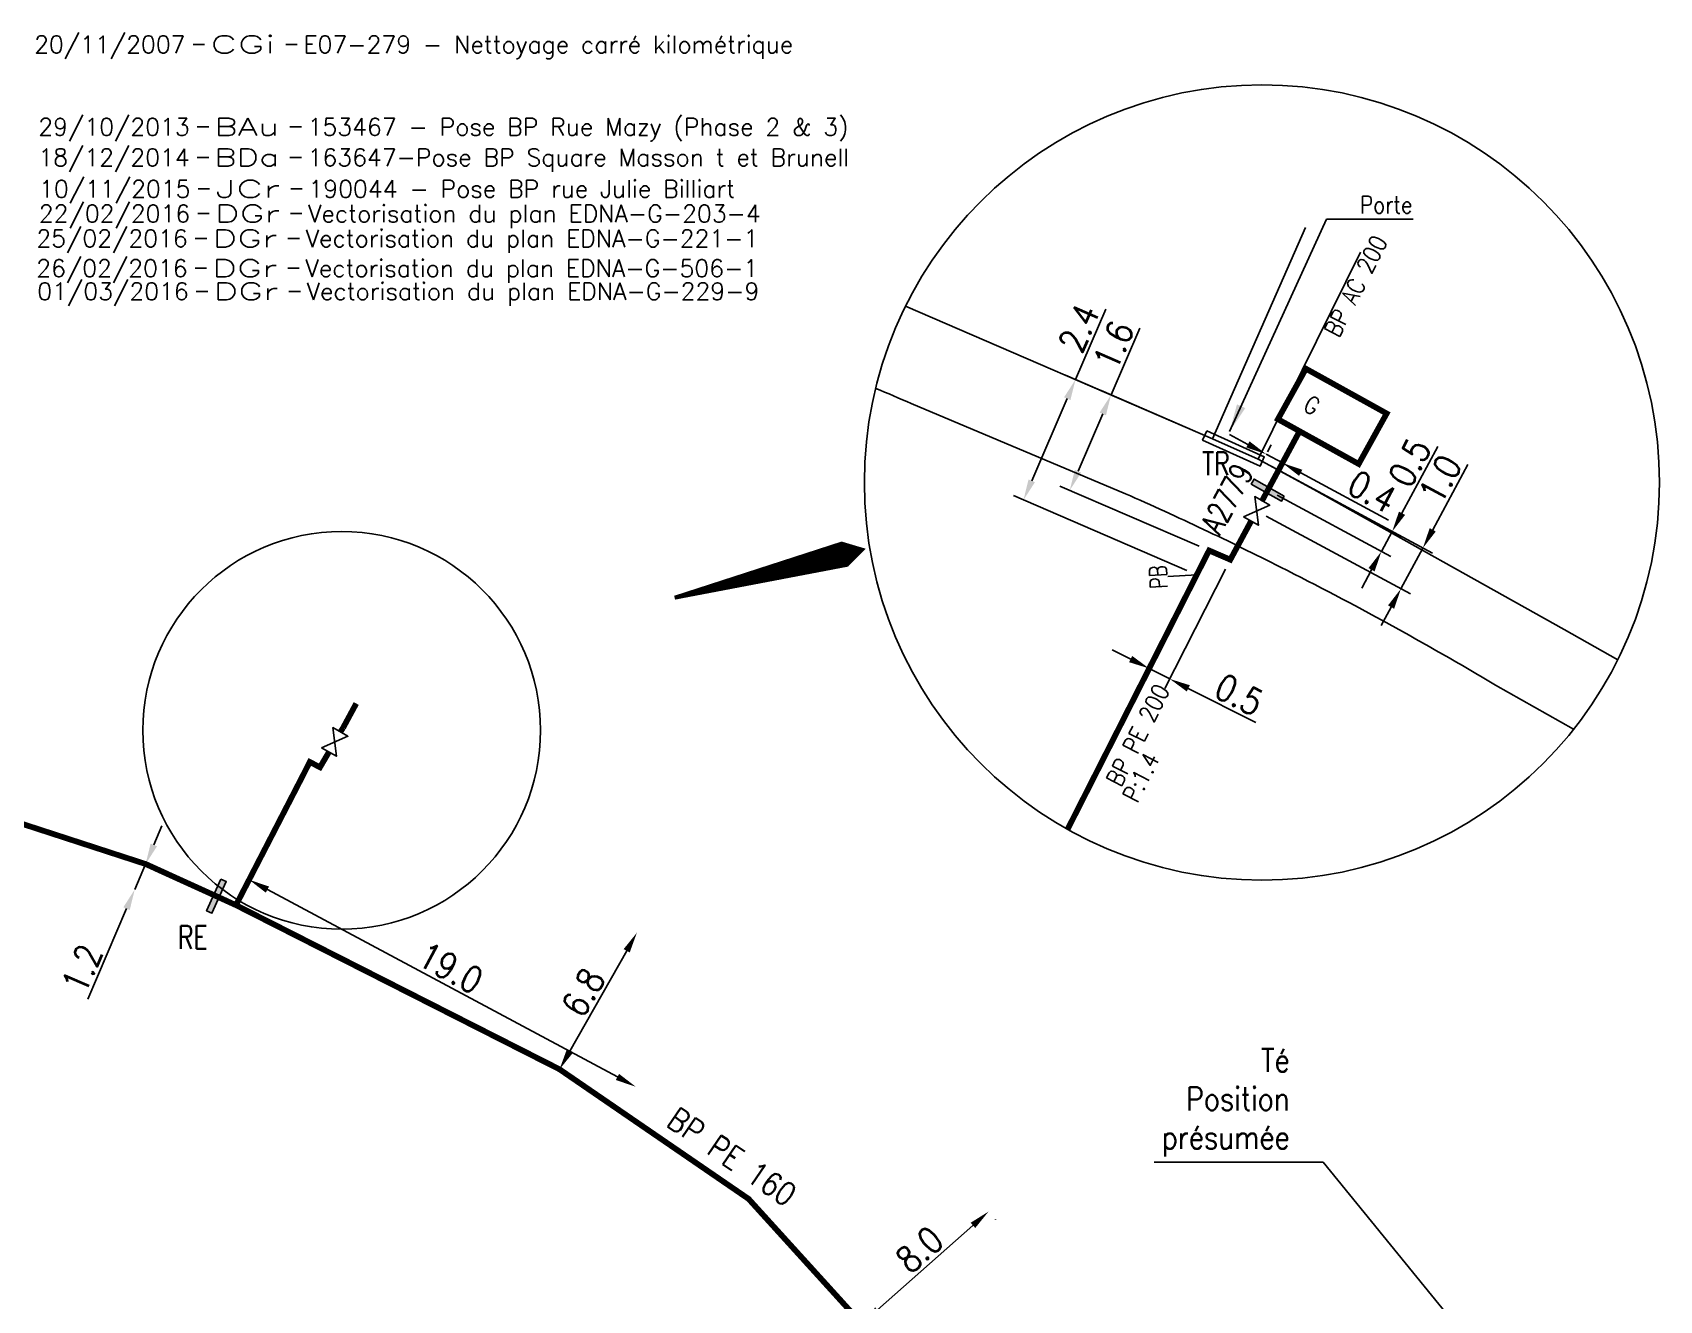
# Model space of a CAD drawing. Header units: millimetres. Extents: x 185000 to 186000, y 127990 to 129010.
# Drawn here: x 185510.7 to 185581.1, y 128184.6 to 128239.5 of the extents above; entities that cross this region are included whole.
import ezdxf
from ezdxf.enums import TextEntityAlignment as Align

# ---------------------------------------------------------------- set-up
doc = ezdxf.new("R2010")
doc.units = ezdxf.units.MM
doc.header["$PDMODE"] = 34
doc.linetypes.add('L_25_AP', pattern=[2000, 1000, 1000])
doc.linetypes.add('L_25_PE', pattern=[2000, 1000, 1000])
doc.layers.get('0').update_dxf_attribs({"linetype": 'CONTINUOUS'})
doc.layers.get('DEFPOINTS').update_dxf_attribs({"linetype": 'CONTINUOUS'})
for name, color, linetype in [('L_150', 1, 'CONTINUOUS'), ('L_300', 7, 'CONTINUOUS'), ('L_340', 7, 'CONTINUOUS'), ('L_900', 7, 'CONTINUOUS')]:
    doc.layers.add(name, color=color, linetype=linetype)
doc.layers.add('L_910', color=7, linetype='CONTINUOUS', plot=False)
doc.styles.add('G_ROMANS', font='ROMANS.SHX', dxfattribs={"width": 0.75})
doc.styles.get("Standard").update_dxf_attribs({"font": 'romans.shx', "width": 0.85})
doc.dimstyles.get("Standard").update_dxf_attribs({"dimtxt": 1.5, "dimasz": 1.2, "dimexe": 0.625, "dimexo": 0.625, "dimgap": 0.25, "dimtad": 1, "dimdec": 1, "dimzin": 0, "dimdsep": 46, "dimtxsty": 'Standard', "dimcen": -0.5, "dimadec": 0, "dimazin": 0, "dimtfac": 1, "dimtdec": 1, "dimtmove": 0, "dimatfit": 3, "dimfxl": 0, "dimtolj": 1, "dimtzin": 0, "dimarcsym": 0})

# ---------------------------------------------------------------- blocks, each defined once
blk = doc.blocks.new('GIS_MODF')
at = {"color": 0, "linetype": 'Continuous', "flags": 128}
for points in [[(-2.257, -0.012), (-1.757, -0.012)], [(1.758, -0.012), (2.258, -0.012)]]:
    blk.add_lwpolyline(points, dxfattribs=at)
at = {"color": 0, "linetype": 'Continuous'}
blk.add_attdef('DATE', text='', height=0.75, dxfattribs=at).set_placement((-2.583, -0.387), align=Align.RIGHT)
at = {"color": 0, "linetype": 'Continuous', "width": 3.590909}
blk.add_attdef('USER', text='', height=0.75, dxfattribs=at).set_placement((-1.516, -0.387), (1.306, -0.387), align=Align.FIT)
at = {"color": 0, "linetype": 'Continuous'}
blk.add_attdef('DESC', (2.528, -0.387), '', height=0.75, dxfattribs=at)
blk = doc.blocks.new('*D191')
at = {"layer": 'DEFPOINTS', "color": 0, "linetype": 'Continuous', "transparency": 16777216}
for p in [(185515.564, 128203.475), (185515.092, 128202.372), (185515.092, 128202.372)]:
    blk.add_point(p, dxfattribs=at)
at = {"layer": 'L_150', "color": 0, "linetype": 'Continuous', "lineweight": -2, "transparency": 16777216}
for p, q in [((185515.918, 128204.302), (185516.272, 128205.13)), ((185515.564, 128203.475), (185515.092, 128202.372)), ((185514.738, 128201.544), (185513.061, 128197.625))]:
    blk.add_line(p, q, dxfattribs=at)
at = {"layer": 'L_150', "color": 0, "linetype": 'Continuous', "transparency": 16777216}
for points in [[(185515.78, 128204.361), (185516.056, 128204.243), (185515.564, 128203.475)], [(185514.6, 128201.603), (185514.876, 128201.485), (185515.092, 128202.372)]]:
    blk.add_solid(points, dxfattribs=at)
at = {"layer": 'L_150', "color": 0, "linetype": 'Continuous', "transparency": 16777216, "insert": (185512.812, 128198.951), "char_height": 1.125, "attachment_point": 5, "rotation": 66.83291}
blk.add_mtext('\\A1;1.2', dxfattribs=at)
blk = doc.blocks.new('*D192')
at = {"layer": 'DEFPOINTS', "color": 0, "linetype": 'Continuous', "transparency": 16777216}
for p in [(185536.846, 128200.5), (185536.846, 128200.5), (185533.495, 128194.583)]:
    blk.add_point(p, dxfattribs=at)
at = {"layer": 'L_150', "color": 0, "linetype": 'Continuous', "lineweight": -2, "transparency": 16777216}
blk.add_line((185533.938, 128195.366), (185536.403, 128199.716), dxfattribs=at)
at = {"layer": 'L_150', "color": 0, "linetype": 'Continuous', "transparency": 16777216}
for points in [[(185536.272, 128199.79), (185536.533, 128199.643), (185536.846, 128200.5)], [(185533.808, 128195.44), (185534.069, 128195.292), (185533.495, 128194.583)]]:
    blk.add_solid(points, dxfattribs=at)
at = {"layer": 'L_150', "color": 0, "linetype": 'Continuous', "transparency": 16777216, "insert": (185534.518, 128197.911), "char_height": 1.125, "attachment_point": 5, "rotation": 60.47093}
blk.add_mtext('\\A1;6.8', dxfattribs=at)
blk = doc.blocks.new('*D193')
at = {"layer": 'DEFPOINTS', "color": 0, "linetype": 'Continuous', "transparency": 16777216}
for p in [(185552.065, 128188.433), (185552.077, 128188.42), (185546.591, 128183.561)]:
    blk.add_point(p, dxfattribs=at)
at = {"layer": 'L_150', "color": 0, "linetype": 'Continuous', "lineweight": -2, "transparency": 16777216}
for p, q in [((185547.265, 128184.158), (185551.403, 128187.823)), ((185552.376, 128188.082), (185552.387, 128188.069))]:
    blk.add_line(p, q, dxfattribs=at)
at = {"layer": 'L_150', "color": 0, "linetype": 'Continuous', "transparency": 16777216}
for points in [[(185551.303, 128187.936), (185551.502, 128187.711), (185552.077, 128188.42)], [(185547.166, 128184.27), (185547.365, 128184.045), (185546.591, 128183.561)]]:
    blk.add_solid(points, dxfattribs=at)
at = {"layer": 'L_150', "color": 0, "linetype": 'Continuous', "transparency": 16777216, "insert": (185549.088, 128186.775), "char_height": 1.125, "attachment_point": 5, "rotation": 41.53754}
blk.add_mtext('\\A1;8.0', dxfattribs=at)
blk = doc.blocks.new('L_300_09')
at = {"color": 0, "linetype": 'Continuous', "flags": 128}
blk.add_lwpolyline([(0.5, -0.375), (-0.5, 0.375), (-0.5, -0.375), (0.5, 0.375), (0.5, -0.375)], dxfattribs=at)
at = {"color": 0, "linetype": 'Continuous', "width": 0.75}
blk.add_attdef('NUM', text='', height=1, dxfattribs=at).set_placement((0, 1.691), align=Align.MIDDLE_CENTER)
at = {"color": 0, "linetype": 'Continuous', "width": 0.75, "flags": 3}
for tag, p in [('DEF_LEG', (0, -5)), ('DEF_COUP', (0, -7.5)), ('DEF_TYPE', (0, -10))]:
    blk.add_attdef(tag, text='', height=1.2, dxfattribs=at).set_placement(p, align=Align.MIDDLE)
blk = doc.blocks.new('L_340_19')
at = {"linetype": 'Continuous'}
blk.add_hatch(color=0, dxfattribs=at).paths.add_polyline_path([(0.125, 0.75), (-0.125, 0.75), (-0.125, -0.75), (0.125, -0.75)])
at = {"color": 0, "linetype": 'Continuous'}
blk.add_lwpolyline([(-0.125, 0.75), (0.125, 0.75), (0.125, -0.75), (-0.125, -0.75)], close=True, dxfattribs=at)
at = {"color": 0, "linetype": 'Continuous', "width": 0.75}
for tag, height, flags, p in [('TR', 1, 8, (0, 1.981)), ('DEF_LEG', 1.2, 3, (0, -5)), ('DEF_COUP', 1.2, 3, (0, -7.5)), ('DEF_TYPE', 1.2, 3, (0, -10))]:
    blk.add_attdef(tag, text='', height=height, dxfattribs=dict(at, flags=flags)).set_placement(p, align=Align.MIDDLE)
blk = doc.blocks.new('L_340_20')
at = {"linetype": 'Continuous'}
blk.add_hatch(color=0, dxfattribs=at).paths.add_polyline_path([(0.125, 0.75), (-0.125, 0.75), (-0.125, -0.75), (0.125, -0.75)])
at = {"color": 0, "linetype": 'Continuous'}
blk.add_lwpolyline([(-0.125, 0.75), (0.125, 0.75), (0.125, -0.75), (-0.125, -0.75)], close=True, dxfattribs=at)
at = {"color": 0, "linetype": 'Continuous', "width": 0.75}
for tag, height, flags, p in [('RE', 1, 8, (0, 2.189)), ('DEF_LEG', 1.2, 3, (0, -5)), ('DEF_COUP', 1.2, 3, (0, -7.5)), ('DEF_TYPE', 1.2, 3, (0, -10))]:
    blk.add_attdef(tag, text='', height=height, dxfattribs=dict(at, flags=flags)).set_placement(p, align=Align.MIDDLE)
blk = doc.blocks.new('*D199')
at = {"layer": 'DEFPOINTS', "color": 0, "linetype": 'Continuous', "transparency": 16777216}
for p in [(185557.384, 128223.795), (185561.446, 128222.04), (185561.632, 128217.056)]:
    blk.add_point(p, dxfattribs=at)
at = {"layer": 'L_900', "color": 0, "linetype": 'Continuous', "lineweight": -2, "transparency": 16777216}
for p, q in [((185557.384, 128223.795), (185558.63, 128226.679)), ((185561.015, 128222.226), (185556.954, 128223.981)), ((185555.955, 128220.489), (185557.027, 128222.969)), ((185561.202, 128217.242), (185555.168, 128219.849))]:
    blk.add_line(p, q, dxfattribs=at)
at = {"layer": 'L_900', "color": 0, "linetype": 'Continuous', "transparency": 16777216}
for points in [[(185556.889, 128223.028), (185557.165, 128222.909), (185557.384, 128223.795)], [(185555.818, 128220.549), (185556.093, 128220.43), (185555.598, 128219.663)]]:
    blk.add_solid(points, dxfattribs=at)
at = {"layer": 'L_900', "color": 0, "linetype": 'Continuous', "transparency": 16777216, "insert": (185557.497, 128225.948), "char_height": 1.125, "attachment_point": 5, "rotation": 66.62979}
blk.add_mtext('\\A1;1.6', dxfattribs=at)
blk = doc.blocks.new('*D200')
at = {"layer": 'DEFPOINTS', "color": 0, "linetype": 'Continuous', "transparency": 16777216}
for p in [(185555.846, 128224.46), (185561.446, 128222.04), (185561.097, 128216.002)]:
    blk.add_point(p, dxfattribs=at)
at = {"layer": 'L_900', "color": 0, "linetype": 'Continuous', "lineweight": -2, "transparency": 16777216}
for p, q in [((185555.846, 128224.46), (185557.164, 128227.511)), ((185561.015, 128222.226), (185555.416, 128224.646)), ((185553.949, 128220.071), (185555.489, 128223.634)), ((185560.667, 128216.188), (185553.162, 128219.431))]:
    blk.add_line(p, q, dxfattribs=at)
at = {"layer": 'L_900', "color": 0, "linetype": 'Continuous', "transparency": 16777216}
for points in [[(185555.351, 128223.693), (185555.627, 128223.574), (185555.846, 128224.46)], [(185553.812, 128220.131), (185554.087, 128220.012), (185553.592, 128219.245)]]:
    blk.add_solid(points, dxfattribs=at)
at = {"layer": 'L_900', "color": 0, "linetype": 'Continuous', "transparency": 16777216, "insert": (185555.995, 128226.696), "char_height": 1.125, "attachment_point": 5, "rotation": 66.62979}
blk.add_mtext('\\A1;2.4', dxfattribs=at)
blk = doc.blocks.new('L_340_13')
at = {"color": 0, "linetype": 'Continuous', "flags": 128}
blk.add_lwpolyline([(0, 0), (0, 1.25)], dxfattribs=at)
at = {"color": 0, "linetype": 'Continuous', "style": 'G_ROMANS', "width": 0.75}
blk.add_text('PB', height=0.75, dxfattribs=at).set_placement((0, 1.663), align=Align.MIDDLE)
at = {"color": 0, "linetype": 'Continuous', "width": 0.75, "flags": 3}
for tag, p in [('DEF_LEG', (0, -10)), ('DEF_COUP', (0, -12.5)), ('DEF_TYPE', (0, -15))]:
    blk.add_attdef(tag, text='', height=1.2, dxfattribs=at).set_placement(p, align=Align.MIDDLE)
blk = doc.blocks.new('*D201')
at = {"layer": 'DEFPOINTS', "color": 0, "linetype": 'Continuous', "transparency": 16777216}
for p in [(185563.935, 128220.909), (185564.174, 128219.668), (185569.562, 128217.875)]:
    blk.add_point(p, dxfattribs=at)
at = {"layer": 'L_900', "color": 0, "linetype": 'Continuous', "lineweight": -2, "transparency": 16777216}
for p, q in [((185569.989, 128218.668), (185571.545, 128221.553)), ((185564.348, 128220.687), (185569.974, 128217.653)), ((185564.587, 128219.445), (185569.51, 128216.791)), ((185569.097, 128217.014), (185569.562, 128217.875)), ((185568.67, 128216.221), (185568.243, 128215.429))]:
    blk.add_line(p, q, dxfattribs=at)
at = {"layer": 'L_900', "color": 0, "linetype": 'Continuous', "transparency": 16777216}
for points in [[(185569.857, 128218.739), (185570.121, 128218.596), (185569.562, 128217.875)], [(185568.538, 128216.293), (185568.802, 128216.15), (185569.097, 128217.014)]]:
    blk.add_solid(points, dxfattribs=at)
at = {"layer": 'L_900', "color": 0, "linetype": 'Continuous', "transparency": 16777216, "insert": (185570.32, 128220.863), "char_height": 1.125, "attachment_point": 5, "rotation": 61.66825}
blk.add_mtext('\\A1;0.5', dxfattribs=at)
blk = doc.blocks.new('*D202')
at = {"layer": 'DEFPOINTS', "color": 0, "linetype": 'Continuous', "transparency": 16777216}
for p in [(185563.935, 128220.909), (185563.69, 128218.769), (185570.892, 128217.158)]:
    blk.add_point(p, dxfattribs=at)
at = {"layer": 'L_900', "color": 0, "linetype": 'Continuous', "lineweight": -2, "transparency": 16777216}
for p, q in [((185564.348, 128220.687), (185571.305, 128216.936)), ((185571.319, 128217.95), (185572.843, 128220.776)), ((185564.103, 128218.547), (185570.355, 128215.175)), ((185569.943, 128215.398), (185570.892, 128217.158)), ((185569.516, 128214.606), (185569.089, 128213.813))]:
    blk.add_line(p, q, dxfattribs=at)
at = {"layer": 'L_900', "color": 0, "linetype": 'Continuous', "transparency": 16777216}
for points in [[(185571.187, 128218.022), (185571.451, 128217.879), (185570.892, 128217.158)], [(185569.384, 128214.677), (185569.648, 128214.534), (185569.943, 128215.398)]]:
    blk.add_solid(points, dxfattribs=at)
at = {"layer": 'L_900', "color": 0, "linetype": 'Continuous', "transparency": 16777216, "insert": (185571.65, 128220.145), "char_height": 1.125, "attachment_point": 5, "rotation": 61.66825}
blk.add_mtext('\\A1;1.0', dxfattribs=at)
blk = doc.blocks.new('*D209')
at = {"layer": 'DEFPOINTS', "color": 0, "linetype": 'Continuous', "transparency": 16777216}
for p in [(185520.046, 128202.793), (185536.797, 128193.827), (185536.797, 128193.827)]:
    blk.add_point(p, dxfattribs=at)
at = {"layer": 'L_150', "color": 0, "linetype": 'Continuous', "lineweight": -2, "transparency": 16777216}
blk.add_line((185520.839, 128202.369), (185536.003, 128194.252), dxfattribs=at)
at = {"layer": 'L_150', "color": 0, "linetype": 'Continuous', "transparency": 16777216}
for points in [[(185520.91, 128202.501), (185520.768, 128202.236), (185520.046, 128202.793)], [(185536.074, 128194.384), (185535.933, 128194.119), (185536.797, 128193.827)]]:
    blk.add_solid(points, dxfattribs=at)
at = {"layer": 'L_150', "color": 0, "linetype": 'Continuous', "transparency": 16777216, "insert": (185528.775, 128198.971), "char_height": 1.125, "attachment_point": 5, "rotation": 331.84109}
blk.add_mtext('\\A1;19.0', dxfattribs=at)
blk = doc.blocks.new('*D210')
at = {"layer": 'DEFPOINTS', "color": 0, "linetype": 'Continuous', "transparency": 16777216}
for p in [(185564.105, 128221.226), (185563.935, 128220.909), (185563.69, 128218.769)]:
    blk.add_point(p, dxfattribs=at)
at = {"layer": 'L_900', "color": 0, "linetype": 'Continuous', "lineweight": -2, "transparency": 16777216}
for p, q in [((185563.313, 128221.653), (185562.521, 128222.08)), ((185563.912, 128219.182), (185565.032, 128221.258)), ((185564.105, 128221.226), (185564.81, 128220.846)), ((185564.157, 128221.322), (185564.328, 128221.638)), ((185565.602, 128220.419), (185569.405, 128218.368))]:
    blk.add_line(p, q, dxfattribs=at)
at = {"layer": 'L_900', "color": 0, "linetype": 'Continuous', "transparency": 16777216}
for points in [[(185563.384, 128221.785), (185563.242, 128221.521), (185564.105, 128221.226)], [(185565.673, 128220.551), (185565.531, 128220.287), (185564.81, 128220.846)]]:
    blk.add_solid(points, dxfattribs=at)
at = {"layer": 'L_900', "color": 0, "linetype": 'Continuous', "transparency": 16777216, "insert": (185568.695, 128219.603), "char_height": 1.125, "attachment_point": 5, "rotation": 331.66825}
blk.add_mtext('\\A1;0.4', dxfattribs=at)
blk = doc.blocks.new('*D211')
at = {"layer": 'DEFPOINTS', "color": 0, "linetype": 'Continuous', "transparency": 16777216}
for p in [(185561.632, 128217.056), (185562.552, 128216.658), (185559.93, 128211.492)]:
    blk.add_point(p, dxfattribs=at)
at = {"layer": 'L_900', "color": 0, "linetype": 'Continuous', "lineweight": -2, "transparency": 16777216}
for p, q in [((185561.42, 128216.638), (185558.826, 128211.526)), ((185562.34, 128216.24), (185559.718, 128211.074)), ((185558.236, 128212.352), (185557.433, 128212.759)), ((185559.038, 128211.944), (185559.93, 128211.492)), ((185560.733, 128211.085), (185563.656, 128209.601))]:
    blk.add_line(p, q, dxfattribs=at)
at = {"layer": 'L_900', "color": 0, "linetype": 'Continuous', "transparency": 16777216}
for points in [[(185558.304, 128212.486), (185558.168, 128212.218), (185559.038, 128211.944)], [(185560.8, 128211.218), (185560.665, 128210.951), (185559.93, 128211.492)]]:
    blk.add_solid(points, dxfattribs=at)
at = {"layer": 'L_900', "color": 0, "linetype": 'Continuous', "transparency": 16777216, "insert": (185562.935, 128210.808), "char_height": 1.125, "attachment_point": 5, "rotation": 333.09238}
blk.add_mtext('\\A1;0.5', dxfattribs=at)

msp = doc.modelspace()

# ---------------------------------------------------------------- linework, layer by layer
at = {"layer": 'L_150', "linetype": 'L_25_PE', "ltscale": 0.5, "const_width": 0.25, "flags": 128}
for points in [[(185559.65, 128166.962), (185556.283, 128171.799), (185555.257, 128173.275), (185555.257, 128173.275), (185555.257, 128173.275), (185546.591, 128183.561), (185541.683, 128188.97), (185541.683, 128188.97), (185533.495, 128194.583), (185519.478, 128201.694), (185518.63, 128202.08), (185515.564, 128203.475), (185506.447, 128206.441), (185487.318, 128211.91), (185484.448, 128212.64), (185465.401, 128217.878), (185463.288, 128218.492), (185462.62, 128217.957), (185462.62, 128217.957), (185462.368, 128217.718), (185462.368, 128217.718), (185455.549, 128219.284)], [(185523.506, 128208.329), (185523.117, 128207.665), (185522.674, 128207.897), (185522.38, 128207.317), (185520.046, 128202.793), (185520.046, 128202.793), (185519.478, 128201.694)]]:
    msp.add_lwpolyline(points, dxfattribs=at)
at = {"layer": 'L_150', "linetype": 'L_25_AP', "const_width": 0.25, "flags": 128}
msp.add_lwpolyline([(185524.119, 128209.375), (185524.251, 128209.62), (185524.687, 128210.428)], dxfattribs=at)
at = {"layer": 'L_150', "linetype": 'L_25_PE', "const_width": 0.25, "flags": 128}
msp.add_lwpolyline([(185524.001, 128209.197), (185524.119, 128209.375)], dxfattribs=at)
at = {"layer": 'L_900', "color": 252}
for p, q in [((185565.813, 128231.046), (185561.777, 128221.897)), ((185568.185, 128229.971), (185563.756, 128221.006))]:
    msp.add_line(p, q, dxfattribs=at)
at = {"layer": 'L_900', "color": 252, "flags": 128}
msp.add_lwpolyline([(185579.334, 128212.324), (185577.014, 128213.637), (185566.177, 128219.7), (185563.756, 128221.006), (185561.777, 128221.897), (185548.487, 128227.64)], dxfattribs=at)
at = {"layer": 'L_900', "color": 0, "linetype": 'Continuous', "const_width": 0.25, "flags": 128}
msp.add_lwpolyline([(185569.325, 128222.99), (185568.113, 128220.804), (185564.614, 128222.743), (185565.826, 128224.93)], close=True, dxfattribs=at)
at = {"layer": 'L_900', "color": 252, "flags": 128}
msp.add_lwpolyline([(185577.42, 128209.31), (185574.038, 128211.225, 0.008831), (185569.429, 128213.863, 0.008831), (185564.729, 128216.337, 0.00618), (185561.39, 128217.969, 0.00618), (185558.012, 128219.517), (185548.728, 128223.422, 0.004935), (185547.189, 128224.077, 0.004935)], format="xyb", dxfattribs=at)
at = {"layer": 'L_900', "linetype": 'Continuous'}
msp.add_lwpolyline([(185561.538, 128222.241), (185564.025, 128221.106), (185563.841, 128220.703), (185561.354, 128221.838)], close=True, dxfattribs=at)
at = {"layer": 'L_900', "color": 1, "linetype": 'Continuous', "ltscale": 0.5, "const_width": 0.25, "flags": 128}
for points in [[(185564.174, 128219.668), (185564.417, 128220.117), (185565.552, 128222.223)], [(185563.927, 128219.209), (185564.174, 128219.668)], [(185563.453, 128218.329), (185562.552, 128216.658), (185562.552, 128216.658), (185561.632, 128217.056), (185561.097, 128216.002), (185557.16, 128208.244), (185555.502, 128204.977)]]:
    msp.add_lwpolyline(points, dxfattribs=at)
at = {"layer": 'L_900', "color": 254, "linetype": 'Continuous'}
msp.add_lwpolyline([(185538.478, 128215.01, 0.171, 1.026, 0), (185545.102, 128216.708, 2.052, 0, 0), (185546.759, 128217.132, 2.052, 0, 0)], format="xyseb", dxfattribs=at)
at = {"layer": 'L_900', "linetype": 'Continuous'}
for centre, radius in [((185563.921, 128220.001), 17.222), ((185524.057, 128209.266), 8.611)]:
    msp.add_circle(centre, radius, dxfattribs=at)

# ---------------------------------------------------------------- block references
at = {"layer": 'L_300', "ltscale": 0.5, "rotation": 240.3387923074513}
msp.add_blockref('L_300_09', (185523.753, 128208.763), dxfattribs=at)
at = {"layer": 'L_340'}
ref = msp.add_blockref('L_340_20', (185518.63, 128202.08), dxfattribs=dict(at, rotation=335.5363902088287))
ref.add_attrib('RE', 'RE', dxfattribs={"layer": '0', "color": 0, "linetype": 'Continuous', "height": 1, "width": 0.75}).set_placement((185517.605, 128200.3), align=Align.MIDDLE)
at = {"layer": 'L_900', "ltscale": 0.5}
ref = msp.add_blockref('L_340_19', (185564.174, 128219.668), dxfattribs=dict(at, rotation=240.2818983249025))
ref.add_attrib('TR', 'TR', dxfattribs={"layer": '0', "color": 0, "linetype": 'Continuous', "height": 1, "width": 0.75}).set_placement((185561.931, 128220.813), align=Align.MIDDLE)
ref = msp.add_blockref('L_300_09', (185563.69, 128218.769), dxfattribs=dict(at, rotation=240.3387923074513))
ref.add_attrib('NUM', 'A2779', dxfattribs={"layer": '0', "color": 0, "linetype": 'Continuous', "height": 1, "rotation": 61.66825, "width": 0.75}).set_placement((185562.405, 128219.301), align=Align.MIDDLE_CENTER)
at = {"layer": 'L_900', "rotation": 93.38649280698672}
msp.add_blockref('L_340_13', (185561.097, 128216.002), dxfattribs=at)
at = {"layer": 'L_910'}
ref = msp.add_blockref('GIS_MODF', (185519.875, 128238.985), dxfattribs=at)
ref.add_attrib('DATE', '20/11/2007', dxfattribs={"layer": '0', "color": 0, "linetype": 'Continuous', "height": 0.75}).set_placement((185517.292, 128238.598), align=Align.RIGHT)
ref.add_attrib('USER', 'CGi', dxfattribs={"layer": '0', "color": 0, "linetype": 'Continuous', "height": 0.75, "width": 1.680851}).set_placement((185518.359, 128238.598), (185521.18, 128238.598), align=Align.FIT)
ref.add_attrib('DESC', 'E07-279 - Nettoyage carré kilométrique', (185522.403, 128238.598), dxfattribs={"layer": '0', "color": 0, "linetype": 'Continuous', "height": 0.75})
ref = msp.add_blockref('GIS_MODF', (185520.053, 128235.418), dxfattribs=at)
ref.add_attrib('DATE', '29/10/2013', dxfattribs={"layer": '0', "color": 0, "linetype": 'Continuous', "height": 0.75}).set_placement((185517.471, 128235.031), align=Align.RIGHT)
ref.add_attrib('USER', 'BAu', dxfattribs={"layer": '0', "color": 0, "linetype": 'Continuous', "height": 0.75, "width": 1.462963}).set_placement((185518.537, 128235.031), (185521.359, 128235.031), align=Align.FIT)
ref.add_attrib('DESC', '153467 - Pose BP Rue Mazy (Phase 2 & 3)', (185522.581, 128235.031), dxfattribs={"layer": '0', "color": 0, "linetype": 'Continuous', "height": 0.75})
ref = msp.add_blockref('GIS_MODF', (185520.053, 128234.095), dxfattribs=at)
ref.add_attrib('DATE', '18/12/2014', dxfattribs={"layer": '0', "color": 0, "linetype": 'Continuous', "height": 0.75}).set_placement((185517.471, 128233.708), align=Align.RIGHT)
ref.add_attrib('USER', 'BDa', dxfattribs={"layer": '0', "color": 0, "linetype": 'Continuous', "height": 0.75, "width": 1.385965}).set_placement((185518.537, 128233.708), (185521.359, 128233.708), align=Align.FIT)
ref.add_attrib('DESC', '163647-Pose BP Square Masson t et Brunell', (185522.581, 128233.708), dxfattribs={"layer": '0', "color": 0, "linetype": 'Continuous', "height": 0.75})
ref = msp.add_blockref('GIS_MODF', (185520.091, 128232.73), dxfattribs=at)
ref.add_attrib('DATE', '10/11/2015', dxfattribs={"layer": '0', "color": 0, "linetype": 'Continuous', "height": 0.75}).set_placement((185517.509, 128232.344), align=Align.RIGHT)
ref.add_attrib('USER', 'JCr', dxfattribs={"layer": '0', "color": 0, "linetype": 'Continuous', "height": 0.75, "width": 1.612245}).set_placement((185518.575, 128232.344), (185521.397, 128232.344), align=Align.FIT)
ref.add_attrib('DESC', '190044 - Pose BP rue Julie Billiart', (185522.619, 128232.344), dxfattribs={"layer": '0', "color": 0, "linetype": 'Continuous', "height": 0.75})
ref = msp.add_blockref('GIS_MODF', (185520.077, 128231.658), dxfattribs=at)
ref.add_attrib('DATE', '22/02/2016', dxfattribs={"layer": '0', "color": 0, "linetype": 'Continuous', "height": 0.75}).set_placement((185517.495, 128231.271), align=Align.RIGHT)
ref.add_attrib('USER', 'DGr', dxfattribs={"layer": '0', "color": 0, "linetype": 'Continuous', "height": 0.75, "width": 1.462963}).set_placement((185518.562, 128231.271), (185521.383, 128231.271), align=Align.FIT)
ref.add_attrib('DESC', 'Vectorisation du plan EDNA-G-203-4', (185522.605, 128231.271), dxfattribs={"layer": '0', "color": 0, "linetype": 'Continuous', "height": 0.75})
ref = msp.add_blockref('GIS_MODF', (185519.972, 128230.584), dxfattribs=at)
ref.add_attrib('DATE', '25/02/2016', dxfattribs={"layer": '0', "color": 0, "linetype": 'Continuous', "height": 0.75}).set_placement((185517.389, 128230.197), align=Align.RIGHT)
ref.add_attrib('USER', 'DGr', dxfattribs={"layer": '0', "color": 0, "linetype": 'Continuous', "height": 0.75, "width": 1.462963}).set_placement((185518.456, 128230.197), (185521.277, 128230.197), align=Align.FIT)
ref.add_attrib('DESC', 'Vectorisation du plan EDNA-G-221-1', (185522.5, 128230.197), dxfattribs={"layer": '0', "color": 0, "linetype": 'Continuous', "height": 0.75})
ref = msp.add_blockref('GIS_MODF', (185519.964, 128229.291), dxfattribs=at)
ref.add_attrib('DATE', '26/02/2016', dxfattribs={"layer": '0', "color": 0, "linetype": 'Continuous', "height": 0.75}).set_placement((185517.382, 128228.904), align=Align.RIGHT)
ref.add_attrib('USER', 'DGr', dxfattribs={"layer": '0', "color": 0, "linetype": 'Continuous', "height": 0.75, "width": 1.462963}).set_placement((185518.449, 128228.904), (185521.27, 128228.904), align=Align.FIT)
ref.add_attrib('DESC', 'Vectorisation du plan EDNA-G-506-1', (185522.492, 128228.904), dxfattribs={"layer": '0', "color": 0, "linetype": 'Continuous', "height": 0.75})
ref = msp.add_blockref('GIS_MODF', (185520.014, 128228.293), dxfattribs=at)
ref.add_attrib('DATE', '01/03/2016', dxfattribs={"layer": '0', "color": 0, "linetype": 'Continuous', "height": 0.75}).set_placement((185517.431, 128227.906), align=Align.RIGHT)
ref.add_attrib('USER', 'DGr', dxfattribs={"layer": '0', "color": 0, "linetype": 'Continuous', "height": 0.75, "width": 1.462963}).set_placement((185518.498, 128227.906), (185521.319, 128227.906), align=Align.FIT)
ref.add_attrib('DESC', 'Vectorisation du plan EDNA-G-229-9', (185522.542, 128227.906), dxfattribs={"layer": '0', "color": 0, "linetype": 'Continuous', "height": 0.75})

# ---------------------------------------------------------------- texts
at = {"layer": 'L_150', "linetype": 'Continuous', "width": 0.85}
msp.add_text('BP PE 160', height=1, rotation=325.56817, dxfattribs=at).set_placement((185540.964, 128190.794), align=Align.MIDDLE)
at = {"layer": 'L_150', "linetype": 'Continuous', "insert": (185565.126, 128193.138), "char_height": 1, "attachment_point": 6}
msp.add_mtext('Té\\PPosition\\Pprésumée', dxfattribs=at)
at = {"layer": 'L_900', "color": 1, "linetype": 'Continuous', "width": 0.85}
for s, p in [('BP AC 200', (185567.985, 128228.506)), ('BP PE 200', (185558.546, 128209.06)), ('P:1.4', (185558.685, 128207.23))]:
    msp.add_text(s, height=0.75, rotation=63.09238, dxfattribs=at).set_placement(p, align=Align.MIDDLE)
at = {"layer": 'L_900', "linetype": 'Continuous', "insert": (185568.168, 128232.031), "char_height": 0.75, "attachment_point": 4}
msp.add_mtext('Porte', dxfattribs=at)
at = {"layer": 'L_900', "insert": (185566.086, 128223.347), "char_height": 0.75, "width": 4, "attachment_point": 5, "rotation": 331}
msp.add_mtext('G', dxfattribs=at)

# ---------------------------------------------------------------- dimensions: what is measured, and where the dimension line sits
at = {"layer": 'L_150', "linetype": 'Continuous'}
for base, p1, p2, angle, picture, middle in [((185515.092, 128202.372), (185515.564, 128203.475), (185515.092, 128202.372), 66.83291, '*D191', (185513.502, 128198.656)), ((185536.797, 128193.827), (185520.046, 128202.793), (185536.797, 128193.827), 151.84109, '*D209', (185528.421, 128198.31)), ((185536.846, 128200.5), (185533.495, 128194.583), (185536.846, 128200.5), 240.47093, '*D192', (185535.17, 128197.541))]:
    dim = msp.add_linear_dim(base=base, p1=p1, p2=p2, angle=angle, dimstyle='Standard', override={"dimscale": 0.75, "dimatfit": 0}, dxfattribs=at)
    dim.commit()
    dim.dimension.update_dxf_attribs({"geometry": picture, "text_midpoint": middle, "dimtype": 160})
dim = msp.add_linear_dim(base=(185552.077, 128188.42), p1=(185546.591, 128183.561), p2=(185552.065, 128188.433), angle=221.53754, text='8.0', dimstyle='Standard', override={"dimscale": 0.75, "dimatfit": 0}, dxfattribs=at)
dim.commit()
dim.dimension.update_dxf_attribs({"geometry": '*D193', "text_midpoint": (185549.586, 128186.213), "dimtype": 160})
at = {"layer": 'L_900', "linetype": 'Continuous'}
for base, p1, p2, angle, text, override, picture, middle in [((185555.846, 128224.46), (185561.097, 128216.002), (185561.446, 128222.04), 246.62979, '2.4', {"dimscale": 0.75}, '*D200', (185556.684, 128226.398)), ((185564.105, 128221.226), (185563.69, 128218.769), (185563.935, 128220.909), 331.66825, '0.4', {"dimscale": 0.75, "dimatfit": 0}, '*D210', (185568.339, 128218.943)), ((185569.562, 128217.875), (185564.174, 128219.668), (185563.935, 128220.909), 241.66825, '0.5', {"dimscale": 0.75, "dimatfit": 0}, '*D201', (185570.98, 128220.507)), ((185570.892, 128217.158), (185563.69, 128218.769), (185563.935, 128220.909), 241.66825, '1.0', {"dimscale": 0.75, "dimatfit": 0}, '*D202', (185572.311, 128219.789))]:
    dim = msp.add_linear_dim(base=base, p1=p1, p2=p2, angle=angle, text=text, dimstyle='Standard', override=override, dxfattribs=at)
    dim.commit()
    dim.dimension.update_dxf_attribs({"geometry": picture, "text_midpoint": middle, "dimtype": 160})
at = {"layer": 'L_900', "color": 1, "linetype": 'Continuous'}
for base, p2, angle, text, override, picture, middle in [((185557.384, 128223.795), (185561.446, 128222.04), 246.62979, '1.6', {"dimscale": 0.75}, '*D199', (185558.186, 128225.65)), ((185559.93, 128211.492), (185562.552, 128216.658), 153.09238, '0.5', {"dimscale": 0.75, "dimatfit": 0}, '*D211', (185562.596, 128210.139))]:
    dim = msp.add_linear_dim(base=base, p1=(185561.632, 128217.056), p2=p2, angle=angle, text=text, dimstyle='Standard', override=override, dxfattribs=at)
    dim.commit()
    dim.dimension.update_dxf_attribs({"geometry": picture, "text_midpoint": middle, "dimtype": 160})

# ---------------------------------------------------------------- leaders
at = {"layer": 'L_150', "linetype": 'Continuous', "annotation_type": 0, "has_hookline": 1, "hookline_direction": 1, "text_width": 5.869}
msp.add_leader([(185580.025, 128174.059), (185566.576, 128190.554), (185565.376, 128190.554)], dimstyle='Standard', dxfattribs=at)
at = {"layer": 'L_900', "linetype": 'Continuous', "annotation_type": 0, "has_hookline": 1, "hookline_direction": 0, "text_width": 2.307}
msp.add_leader([(185562.522, 128222.213), (185566.718, 128231.406), (185567.918, 128231.406)], dimstyle='Standard', dxfattribs=at)

doc.saveas('drawing.dxf')
